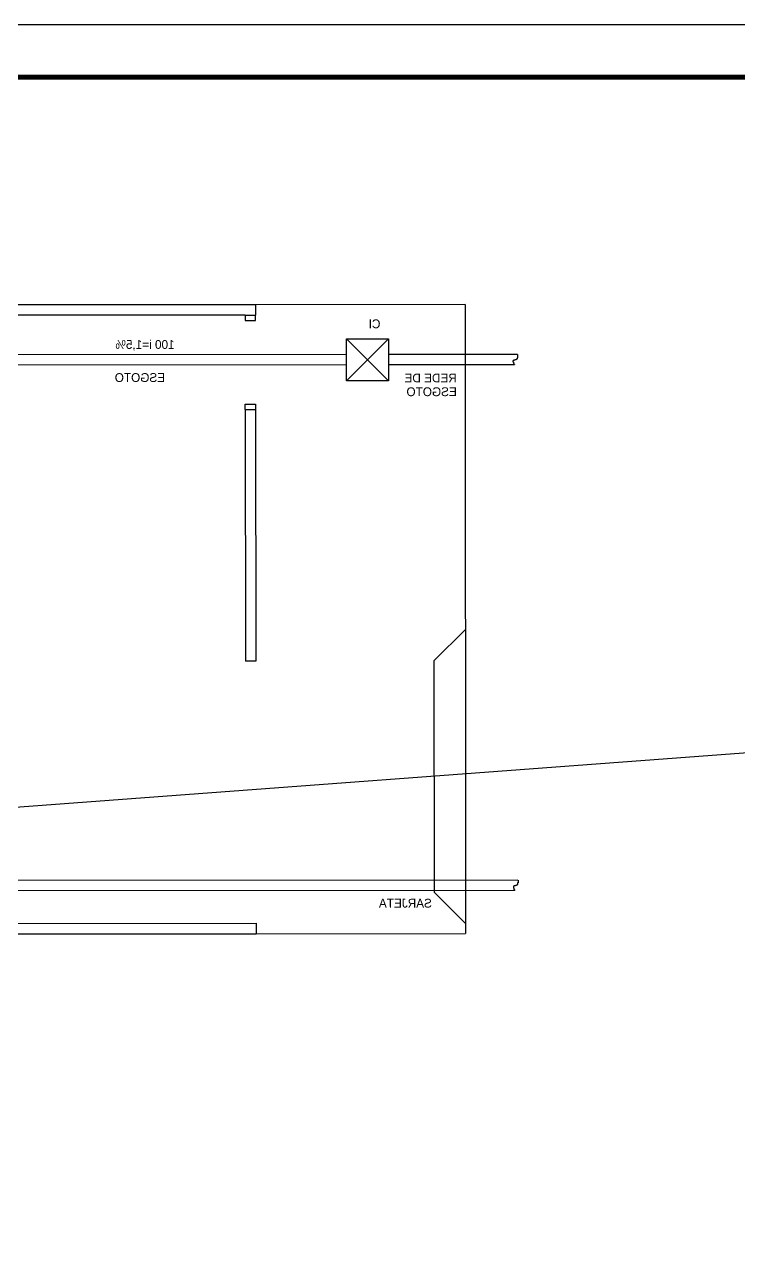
# Model space of a CAD drawing. Extents: x 1223 to 2114, y 507 to 973.
# Drawn here: x 2042.1 to 2055.72, y 639.17 to 662.76 of the extents above; entities that cross this region are included whole.
import ezdxf

# ---------------------------------------------------------------- set-up
doc = ezdxf.new("R2010")
doc.units = 0
doc.header["$MEASUREMENT"] = 0
doc.layers.get('DEFPOINTS').update_dxf_attribs({"linetype": 'CONTINUOUS'})
for name, color, linetype in [('FORMATO', 4, 'CONTINUOUS'), ('JANELAS', 8, 'CONTINUOUS'), ('JANELAS_INTERNO', 2, 'CONTINUOUS'), ('NOME', 2, 'CONTINUOUS'), ('PAREDE', 2, 'CONTINUOUS'), ('PAREDES', 2, 'CONTINUOUS'), ('PORTAS', 4, 'CONTINUOUS'), ('SANITARIO', 5, 'CONTINUOUS')]:
    doc.layers.add(name, color=color, linetype=linetype)

msp = doc.modelspace()

# ---------------------------------------------------------------- linework, layer by layer
at = {"layer": 'DEFPOINTS', "color": 8, "linetype": 'ByBlock'}
msp.add_point((2046.51017, 655.00858), dxfattribs=at)
at = {"layer": 'FORMATO'}
msp.add_lwpolyline([(1992.82972, 603.35629), (2074.42972, 603.35629), (2074.42972, 662.75629), (1992.82972, 662.75629)], close=True, dxfattribs=at)
at = {"layer": 'FORMATO', "const_width": 0.1}
msp.add_lwpolyline([(1993.82972, 604.35629), (2073.42972, 604.35629), (2073.42972, 661.75629), (1993.82972, 661.75629)], close=True, dxfattribs=at)
at = {"layer": 'JANELAS', "color": 8}
for p, q in [((2050.50853, 657.41845), (2046.50853, 657.41573)), ((2050.50853, 657.41845), (2050.51671, 645.41846)), ((2050.51276, 651.21845), (2049.91317, 650.61804)), ((2049.91317, 650.61804), (2049.91617, 646.20655)), ((2050.51658, 645.60696), (2049.91617, 646.20655)), ((2046.51671, 645.41573), (2050.51671, 645.41846))]:
    msp.add_line(p, q, dxfattribs=at)
at = {"layer": 'JANELAS_INTERNO'}
msp.add_line((1516.64871, 608.62187), (2113.74782, 653.18983), dxfattribs=at)
at = {"layer": 'PAREDE', "color": 8}
for p, q in [((2046.50853, 657.41573), (2002.50854, 657.38574)), ((2046.50853, 657.41573), (2046.50867, 657.21573)), ((2046.30867, 657.21559), (2040.30867, 657.2115)), ((2046.30867, 657.21559), (2046.50867, 657.21573)), ((2046.3099, 655.41559), (2046.5099, 655.41573)), ((2046.3099, 655.41559), (2046.31317, 650.61559)), ((2046.5099, 655.41573), (2046.51317, 650.61573)), ((2046.51317, 650.61573), (2046.31317, 650.61559)), ((2022.91658, 645.59965), (2046.51658, 645.61573)), ((2046.51658, 645.61573), (2046.51671, 645.41573)), ((2002.51672, 645.38574), (2046.51671, 645.41573))]:
    msp.add_line(p, q, dxfattribs=at)
at = {"layer": 'PAREDES', "color": 5}
for p, q in [((2048.24606, 656.46516), (2041.726, 656.46072)), ((2051.51, 656.46738), (2049.04606, 656.46571)), ((2048.24619, 656.26516), (2041.72614, 656.26072)), ((2051.448, 656.26734), (2049.04619, 656.26571)), ((2051.51684, 646.43753), (2041.53614, 646.43072)), ((2051.45484, 646.23748), (2041.53628, 646.23072))]:
    msp.add_line(p, q, dxfattribs=at)
at = {"layer": 'PAREDES'}
msp.add_line((2048.64613, 656.36172), (2048.64613, 656.36172), dxfattribs=at)
at = {"layer": 'PAREDES', "color": 5}
for points in [[(2051.51, 656.467, 0), (2051.51, 656.466, 0), (2051.51, 656.464, 0), (2051.51, 656.463, 0), (2051.51, 656.461, 0), (2051.51, 656.46, 0), (2051.51, 656.458, 0), (2051.51, 656.457, 0), (2051.51, 656.455, 0), (2051.51, 656.453, 0), (2051.51, 656.452, 0), (2051.51, 656.45, 0), (2051.51, 656.449, 0), (2051.51, 656.447, 0), (2051.51, 656.446, 0), (2051.51, 656.444, 0), (2051.51, 656.443, 0), (2051.51, 656.441, 0), (2051.51, 656.44, 0), (2051.51, 656.438, 0), (2051.51, 656.437, 0), (2051.51, 656.435, 0), (2051.51, 656.434, 0), (2051.51, 656.432, 0), (2051.51, 656.431, 0), (2051.51, 656.429, 0), (2051.51, 656.428, 0), (2051.51, 656.426, 0), (2051.51, 656.425, 0), (2051.51, 656.424, 0), (2051.51, 656.422, 0), (2051.51, 656.421, 0), (2051.51, 656.419, 0), (2051.51, 656.418, 0), (2051.51, 656.417, 0), (2051.51, 656.415, 0), (2051.51, 656.414, 0), (2051.51, 656.413, 0), (2051.51, 656.411, 0), (2051.51, 656.41, 0), (2051.51, 656.409, 0), (2051.51, 656.407, 0), (2051.51, 656.406, 0), (2051.51, 656.405, 0), (2051.51, 656.403, 0), (2051.51, 656.402, 0), (2051.5, 656.401, 0), (2051.5, 656.4, 0), (2051.5, 656.398, 0), (2051.5, 656.397, 0), (2051.5, 656.396, 0), (2051.5, 656.395, 0), (2051.5, 656.394, 0), (2051.5, 656.393, 0), (2051.5, 656.391, 0), (2051.5, 656.39, 0), (2051.5, 656.389, 0), (2051.5, 656.388, 0), (2051.5, 656.387, 0), (2051.5, 656.386, 0), (2051.5, 656.385, 0), (2051.5, 656.384, 0), (2051.5, 656.383, 0), (2051.5, 656.382, 0), (2051.5, 656.381, 0), (2051.5, 656.38, 0), (2051.49, 656.379, 0), (2051.49, 656.378, 0), (2051.49, 656.378, 0), (2051.49, 656.377, 0), (2051.49, 656.376, 0), (2051.49, 656.375, 0), (2051.49, 656.374, 0), (2051.49, 656.374, 0), (2051.49, 656.373, 0), (2051.49, 656.372, 0), (2051.49, 656.371, 0), (2051.49, 656.371, 0), (2051.48, 656.37, 0), (2051.48, 656.369, 0), (2051.48, 656.369, 0), (2051.48, 656.368, 0), (2051.48, 656.368, 0), (2051.48, 656.367, 0), (2051.48, 656.367, 0), (2051.48, 656.366, 0), (2051.48, 656.366, 0), (2051.47, 656.365, 0), (2051.47, 656.365, 0), (2051.47, 656.364, 0), (2051.47, 656.364, 0), (2051.47, 656.364, 0), (2051.47, 656.363, 0), (2051.47, 656.363, 0), (2051.46, 656.363, 0), (2051.46, 656.362, 0), (2051.46, 656.362, 0), (2051.46, 656.362, 0), (2051.46, 656.361, 0), (2051.46, 656.361, 0), (2051.46, 656.361, 0), (2051.46, 656.361, 0), (2051.45, 656.36, 0), (2051.45, 656.36, 0), (2051.45, 656.36, 0), (2051.45, 656.359, 0), (2051.45, 656.359, 0), (2051.45, 656.359, 0), (2051.45, 656.358, 0), (2051.44, 656.358, 0), (2051.44, 656.358, 0), (2051.44, 656.357, 0), (2051.44, 656.357, 0), (2051.44, 656.357, 0), (2051.44, 656.356, 0), (2051.44, 656.356, 0), (2051.44, 656.355, 0), (2051.44, 656.355, 0), (2051.43, 656.355, 0), (2051.43, 656.354, 0), (2051.43, 656.354, 0), (2051.43, 656.353, 0), (2051.43, 656.352, 0), (2051.43, 656.352, 0), (2051.43, 656.351, 0), (2051.43, 656.351, 0), (2051.43, 656.35, 0), (2051.43, 656.349, 0), (2051.43, 656.348, 0), (2051.43, 656.348, 0), (2051.43, 656.347, 0), (2051.43, 656.346, 0), (2051.43, 656.345, 0), (2051.42, 656.344, 0), (2051.42, 656.344, 0), (2051.42, 656.343, 0), (2051.42, 656.342, 0), (2051.42, 656.341, 0), (2051.42, 656.34, 0), (2051.42, 656.339, 0), (2051.42, 656.338, 0), (2051.42, 656.337, 0), (2051.42, 656.336, 0), (2051.42, 656.335, 0), (2051.42, 656.334, 0), (2051.42, 656.332, 0), (2051.42, 656.331, 0), (2051.42, 656.33, 0), (2051.42, 656.329, 0), (2051.42, 656.328, 0), (2051.42, 656.327, 0), (2051.42, 656.325, 0), (2051.42, 656.324, 0), (2051.42, 656.323, 0), (2051.43, 656.322, 0), (2051.43, 656.32, 0), (2051.43, 656.319, 0), (2051.43, 656.318, 0), (2051.43, 656.316, 0), (2051.43, 656.315, 0), (2051.43, 656.314, 0), (2051.43, 656.312, 0), (2051.43, 656.311, 0), (2051.43, 656.31, 0), (2051.43, 656.308, 0), (2051.43, 656.307, 0), (2051.43, 656.305, 0), (2051.43, 656.304, 0), (2051.43, 656.302, 0), (2051.43, 656.301, 0), (2051.43, 656.3, 0), (2051.43, 656.298, 0), (2051.43, 656.297, 0), (2051.43, 656.295, 0), (2051.44, 656.294, 0), (2051.44, 656.292, 0), (2051.44, 656.291, 0), (2051.44, 656.289, 0), (2051.44, 656.288, 0), (2051.44, 656.286, 0), (2051.44, 656.284, 0), (2051.44, 656.283, 0), (2051.44, 656.281, 0), (2051.44, 656.28, 0), (2051.44, 656.278, 0), (2051.44, 656.277, 0), (2051.44, 656.275, 0), (2051.44, 656.274, 0), (2051.45, 656.272, 0), (2051.45, 656.27, 0), (2051.45, 656.269, 0), (2051.45, 656.267, 0)], [(2051.52, 646.438, 0), (2051.52, 646.436, 0), (2051.52, 646.434, 0), (2051.52, 646.433, 0), (2051.52, 646.431, 0), (2051.52, 646.43, 0), (2051.52, 646.428, 0), (2051.52, 646.427, 0), (2051.52, 646.425, 0), (2051.52, 646.424, 0), (2051.52, 646.422, 0), (2051.52, 646.421, 0), (2051.52, 646.419, 0), (2051.52, 646.417, 0), (2051.52, 646.416, 0), (2051.52, 646.414, 0), (2051.52, 646.413, 0), (2051.52, 646.411, 0), (2051.52, 646.41, 0), (2051.52, 646.408, 0), (2051.52, 646.407, 0), (2051.52, 646.405, 0), (2051.52, 646.404, 0), (2051.52, 646.402, 0), (2051.52, 646.401, 0), (2051.52, 646.4, 0), (2051.52, 646.398, 0), (2051.52, 646.397, 0), (2051.52, 646.395, 0), (2051.52, 646.394, 0), (2051.52, 646.392, 0), (2051.52, 646.391, 0), (2051.52, 646.39, 0), (2051.52, 646.388, 0), (2051.51, 646.387, 0), (2051.51, 646.385, 0), (2051.51, 646.384, 0), (2051.51, 646.383, 0), (2051.51, 646.381, 0), (2051.51, 646.38, 0), (2051.51, 646.379, 0), (2051.51, 646.377, 0), (2051.51, 646.376, 0), (2051.51, 646.375, 0), (2051.51, 646.374, 0), (2051.51, 646.372, 0), (2051.51, 646.371, 0), (2051.51, 646.37, 0), (2051.51, 646.369, 0), (2051.51, 646.367, 0), (2051.51, 646.366, 0), (2051.51, 646.365, 0), (2051.51, 646.364, 0), (2051.51, 646.363, 0), (2051.51, 646.362, 0), (2051.51, 646.361, 0), (2051.51, 646.359, 0), (2051.51, 646.358, 0), (2051.51, 646.357, 0), (2051.51, 646.356, 0), (2051.51, 646.355, 0), (2051.5, 646.354, 0), (2051.5, 646.353, 0), (2051.5, 646.352, 0), (2051.5, 646.351, 0), (2051.5, 646.35, 0), (2051.5, 646.35, 0), (2051.5, 646.349, 0), (2051.5, 646.348, 0), (2051.5, 646.347, 0), (2051.5, 646.346, 0), (2051.5, 646.345, 0), (2051.5, 646.344, 0), (2051.5, 646.344, 0), (2051.49, 646.343, 0), (2051.49, 646.342, 0), (2051.49, 646.342, 0), (2051.49, 646.341, 0), (2051.49, 646.34, 0), (2051.49, 646.34, 0), (2051.49, 646.339, 0), (2051.49, 646.338, 0), (2051.49, 646.338, 0), (2051.49, 646.337, 0), (2051.48, 646.337, 0), (2051.48, 646.336, 0), (2051.48, 646.336, 0), (2051.48, 646.335, 0), (2051.48, 646.335, 0), (2051.48, 646.335, 0), (2051.48, 646.334, 0), (2051.48, 646.334, 0), (2051.47, 646.333, 0), (2051.47, 646.333, 0), (2051.47, 646.333, 0), (2051.47, 646.332, 0), (2051.47, 646.332, 0), (2051.47, 646.332, 0), (2051.47, 646.332, 0), (2051.46, 646.331, 0), (2051.46, 646.331, 0), (2051.46, 646.331, 0), (2051.46, 646.33, 0), (2051.46, 646.33, 0), (2051.46, 646.33, 0), (2051.46, 646.329, 0), (2051.46, 646.329, 0), (2051.45, 646.329, 0), (2051.45, 646.329, 0), (2051.45, 646.328, 0), (2051.45, 646.328, 0), (2051.45, 646.328, 0), (2051.45, 646.327, 0), (2051.45, 646.327, 0), (2051.45, 646.326, 0), (2051.44, 646.326, 0), (2051.44, 646.326, 0), (2051.44, 646.325, 0), (2051.44, 646.325, 0), (2051.44, 646.324, 0), (2051.44, 646.324, 0), (2051.44, 646.323, 0), (2051.44, 646.323, 0), (2051.44, 646.322, 0), (2051.44, 646.321, 0), (2051.44, 646.321, 0), (2051.44, 646.32, 0), (2051.43, 646.319, 0), (2051.43, 646.319, 0), (2051.43, 646.318, 0), (2051.43, 646.317, 0), (2051.43, 646.316, 0), (2051.43, 646.315, 0), (2051.43, 646.315, 0), (2051.43, 646.314, 0), (2051.43, 646.313, 0), (2051.43, 646.312, 0), (2051.43, 646.311, 0), (2051.43, 646.31, 0), (2051.43, 646.309, 0), (2051.43, 646.308, 0), (2051.43, 646.307, 0), (2051.43, 646.306, 0), (2051.43, 646.305, 0), (2051.43, 646.304, 0), (2051.43, 646.303, 0), (2051.43, 646.301, 0), (2051.43, 646.3, 0), (2051.43, 646.299, 0), (2051.43, 646.298, 0), (2051.43, 646.297, 0), (2051.43, 646.296, 0), (2051.43, 646.294, 0), (2051.43, 646.293, 0), (2051.43, 646.292, 0), (2051.43, 646.29, 0), (2051.43, 646.289, 0), (2051.43, 646.288, 0), (2051.43, 646.287, 0), (2051.43, 646.285, 0), (2051.43, 646.284, 0), (2051.43, 646.282, 0), (2051.44, 646.281, 0), (2051.44, 646.28, 0), (2051.44, 646.278, 0), (2051.44, 646.277, 0), (2051.44, 646.275, 0), (2051.44, 646.274, 0), (2051.44, 646.273, 0), (2051.44, 646.271, 0), (2051.44, 646.27, 0), (2051.44, 646.268, 0), (2051.44, 646.267, 0), (2051.44, 646.265, 0), (2051.44, 646.264, 0), (2051.44, 646.262, 0), (2051.44, 646.261, 0), (2051.44, 646.259, 0), (2051.45, 646.258, 0), (2051.45, 646.256, 0), (2051.45, 646.255, 0), (2051.45, 646.253, 0), (2051.45, 646.251, 0), (2051.45, 646.25, 0), (2051.45, 646.248, 0), (2051.45, 646.247, 0), (2051.45, 646.245, 0), (2051.45, 646.244, 0), (2051.45, 646.242, 0), (2051.45, 646.241, 0), (2051.45, 646.239, 0), (2051.45, 646.237, 0)]]:
    msp.add_polyline3d(points, dxfattribs=at)
at = {"layer": 'PORTAS', "color": 8}
for points in [[(2046.30867, 657.21559), (2046.30874, 657.11559), (2046.50874, 657.11573), (2046.50867, 657.21573)], [(2046.3099, 655.41559), (2046.30983, 655.51559), (2046.50983, 655.51573), (2046.5099, 655.41573)]]:
    msp.add_lwpolyline(points, dxfattribs=at)
at = {"layer": 'SANITARIO'}
for p, q in [((2048.24585, 656.76145), (2049.04585, 656.76199)), ((2048.2464, 655.96145), (2048.24585, 656.76145)), ((2049.0464, 655.96199), (2048.24585, 656.76145)), ((2048.2464, 655.96145), (2049.04585, 656.76199)), ((2049.04585, 656.76199), (2049.0464, 655.96199)), ((2049.0464, 655.96199), (2048.2464, 655.96145))]:
    msp.add_line(p, q, dxfattribs=at)

# ---------------------------------------------------------------- texts
at = {"layer": 'NOME', "text_generation_flag": 2}
for s, p in [('CI', (2048.89202, 656.96617)), ('100 i=1,5%', (2044.96363, 656.57249)), ('ESGOTO', (2044.78193, 655.9416)), ('REDE DE', (2050.34887, 655.93367)), ('ESGOTO', (2050.34905, 655.671)), ('SARJETA', (2049.87389, 645.91379))]:
    msp.add_text(s, height=0.168, rotation=0.039045, dxfattribs=at).set_placement(p)

doc.saveas('drawing.dxf')
